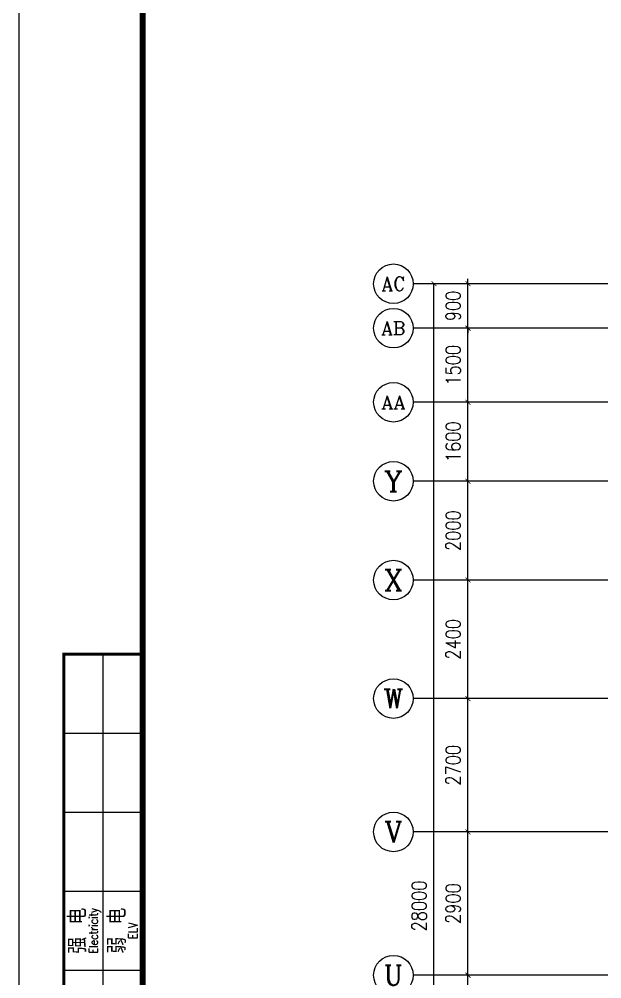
# Model space of a CAD drawing. Header units: millimetres. Extents: x 2998490 to 15040601, y 444546 to 7822218.
# Drawn here: x 14361529 to 14373315, y 7591789 to 7611219 of the extents above; entities that cross this region are included whole.
import ezdxf
from ezdxf.enums import TextEntityAlignment as Align

# ---------------------------------------------------------------- set-up
doc = ezdxf.new("R2010")
doc.units = ezdxf.units.MM
doc.header["$LTSCALE"] = 2000
doc.linetypes.add('DOTE', pattern=[2.42, 2, -0.2, 0.02, -0.2])
for name, color, linetype in [('3-AXIS', 3, 'Continuous'), ('3-AXIS_TEXT', 7, 'Continuous'), ('AXIS', 3, 'Continuous'), ('AXIS_TEXT', 7, 'Continuous'), ('图框', 7, 'Continuous')]:
    doc.layers.add(name, color=color, linetype=linetype)
doc.styles.add('_TCH_AXIS', font='COMPLEX', dxfattribs={"bigfont": 'GBCBIG'})
doc.styles.add('COMPLEX', font='COMPLEX')
doc.styles.add('DIM_FONT', font='SIMPLEX', dxfattribs={"width": 0.8, "bigfont": 'HZTXT'})
doc.styles.add('TKZ2_tjkts.shx', font='tjromant.shx', dxfattribs={"bigfont": 'tjkts.shx'})
doc.dimstyles.new('DIMN100', dxfattribs={"dimtxt": 300, "dimasz": 100, "dimexe": 250, "dimexo": 300, "dimgap": 150, "dimtad": 1, "dimdec": 0, "dimzin": 0, "dimdsep": 46, "dimtxsty": 'DIM_FONT', "dimblk": 'ARCHTICK', "dimcen": 0.09, "dimclrt": 7, "dimazin": 2, "dimtfac": 1, "dimtdec": 0, "dimtix": 1, "dimtmove": 2, "dimatfit": 3, "dimldrblk": 'ARCHTICK', "dimfxl": 0, "dimtolj": 1, "dimtzin": 0, "dimarcsym": 0})

# ---------------------------------------------------------------- blocks, each defined once
blk = doc.blocks.new('TJAD_TK_A0')
at = {"layer": '图框'}
for p, q in [((973, -441.7), (973, 399.3)), ((990, -412.7), (990, -156.7)), ((982, -172.7), (998, -172.7)), ((982, -188.7), (998, -188.7)), ((982, -204.7), (998, -204.7)), ((982, -220.7), (998, -220.7))]:
    blk.add_line(p, q, dxfattribs=at)
at = {"layer": '图框', "const_width": 1.2}
blk.add_lwpolyline([(2152, -431.7), (2152, 389.3), (998, 389.3), (998, -431.7)], close=True, dxfattribs=at)
at = {"layer": '图框', "const_width": 0.6}
blk.add_lwpolyline([(998, -431.7), (982, -431.7), (982, -156.7), (998, -156.7)], dxfattribs=at)
at = {"layer": '图框', "style": 'TKZ2_tjkts.shx', "width": 0.8}
for s, p in [('Electricity', (988.02, -212.7)), ('ELV', (996.02, -212.7))]:
    blk.add_text(s, height=1.8, rotation=90, dxfattribs=at).set_placement(p, align=Align.MIDDLE_CENTER)
at = {"layer": '图框', "style": 'TKZ2_tjkts.shx'}
for s, p in [('强 电', (984.79, -212.7)), ('弱 电', (992.79, -212.7))]:
    blk.add_text(s, height=3.6, rotation=90, dxfattribs=at).set_placement(p, align=Align.MIDDLE_CENTER)
blk = doc.blocks.new('_ArchTick')
at = {"color": 0, "linetype": 'ByBlock', "const_width": 0.15}
blk.add_lwpolyline([(-0.5, -0.5), (0.5, 0.5)], dxfattribs=at)
blk = doc.blocks.new('*D92')
at = {"layer": 'AXIS', "color": 0, "lineweight": -2}
for p, q in [((14372016, 7591863), (14370358, 7591863)), ((14370608, 7587863), (14370608, 7591863)), ((14372016, 7587863), (14370358, 7587863))]:
    blk.add_line(p, q, dxfattribs=at)
at = {"layer": 'Defpoints', "color": 0}
for p in [(14370608, 7591863), (14372316, 7591863), (14372316, 7587863)]:
    blk.add_point(p, dxfattribs=at)
at = {"layer": 'AXIS', "color": 0, "lineweight": -2, "xscale": 100, "yscale": 100, "zscale": 100}
for p, rotation in [((14370608, 7591863), 90), ((14370608, 7587863), 270)]:
    blk.add_blockref('_ArchTick', p, dxfattribs=dict(at, rotation=rotation))
at = {"layer": 'AXIS', "color": 7, "insert": (14370308, 7589863), "char_height": 300, "attachment_point": 5, "rotation": 90, "style": 'DIM_FONT'}
blk.add_mtext('\\A1;4000', dxfattribs=at)
blk = doc.blocks.new('*D93')
at = {"layer": 'AXIS', "color": 0, "lineweight": -2}
for p, q in [((14372016, 7594763), (14370358, 7594763)), ((14370608, 7591863), (14370608, 7594763)), ((14372016, 7591863), (14370358, 7591863))]:
    blk.add_line(p, q, dxfattribs=at)
at = {"layer": 'Defpoints', "color": 0}
for p in [(14370608, 7594763), (14372316, 7594763), (14372316, 7591863)]:
    blk.add_point(p, dxfattribs=at)
at = {"layer": 'AXIS', "color": 0, "lineweight": -2, "xscale": 100, "yscale": 100, "zscale": 100}
for p, rotation in [((14370608, 7594763), 90), ((14370608, 7591863), 270)]:
    blk.add_blockref('_ArchTick', p, dxfattribs=dict(at, rotation=rotation))
at = {"layer": 'AXIS', "color": 7, "insert": (14370308, 7593313), "char_height": 300, "attachment_point": 5, "rotation": 90, "style": 'DIM_FONT'}
blk.add_mtext('\\A1;2900', dxfattribs=at)
blk = doc.blocks.new('*D94')
at = {"layer": 'AXIS', "color": 0, "lineweight": -2}
for p, q in [((14372016, 7597463), (14370358, 7597463)), ((14370608, 7594763), (14370608, 7597463)), ((14372016, 7594763), (14370358, 7594763))]:
    blk.add_line(p, q, dxfattribs=at)
at = {"layer": 'Defpoints', "color": 0}
for p in [(14370608, 7597463), (14372316, 7597463), (14372316, 7594763)]:
    blk.add_point(p, dxfattribs=at)
at = {"layer": 'AXIS', "color": 0, "lineweight": -2, "xscale": 100, "yscale": 100, "zscale": 100}
for p, rotation in [((14370608, 7597463), 90), ((14370608, 7594763), 270)]:
    blk.add_blockref('_ArchTick', p, dxfattribs=dict(at, rotation=rotation))
at = {"layer": 'AXIS', "color": 7, "insert": (14370308, 7596113), "char_height": 300, "attachment_point": 5, "rotation": 90, "style": 'DIM_FONT'}
blk.add_mtext('\\A1;2700', dxfattribs=at)
blk = doc.blocks.new('*D95')
at = {"layer": 'AXIS', "color": 0, "lineweight": -2}
for p, q in [((14372016, 7599863), (14370358, 7599863)), ((14370608, 7597463), (14370608, 7599863)), ((14372016, 7597463), (14370358, 7597463))]:
    blk.add_line(p, q, dxfattribs=at)
at = {"layer": 'Defpoints', "color": 0}
for p in [(14370608, 7599863), (14372316, 7599863), (14372316, 7597463)]:
    blk.add_point(p, dxfattribs=at)
at = {"layer": 'AXIS', "color": 0, "lineweight": -2, "xscale": 100, "yscale": 100, "zscale": 100}
for p, rotation in [((14370608, 7599863), 90), ((14370608, 7597463), 270)]:
    blk.add_blockref('_ArchTick', p, dxfattribs=dict(at, rotation=rotation))
at = {"layer": 'AXIS', "color": 7, "insert": (14370308, 7598663), "char_height": 300, "attachment_point": 5, "rotation": 90, "style": 'DIM_FONT'}
blk.add_mtext('\\A1;2400', dxfattribs=at)
blk = doc.blocks.new('*D96')
at = {"layer": 'AXIS', "color": 0, "lineweight": -2}
for p, q in [((14372016, 7601863), (14370358, 7601863)), ((14370608, 7599863), (14370608, 7601863)), ((14372016, 7599863), (14370358, 7599863))]:
    blk.add_line(p, q, dxfattribs=at)
at = {"layer": 'Defpoints', "color": 0}
for p in [(14370608, 7601863), (14372316, 7601863), (14372316, 7599863)]:
    blk.add_point(p, dxfattribs=at)
at = {"layer": 'AXIS', "color": 0, "lineweight": -2, "xscale": 100, "yscale": 100, "zscale": 100}
for p, rotation in [((14370608, 7601863), 90), ((14370608, 7599863), 270)]:
    blk.add_blockref('_ArchTick', p, dxfattribs=dict(at, rotation=rotation))
at = {"layer": 'AXIS', "color": 7, "insert": (14370308, 7600863), "char_height": 300, "attachment_point": 5, "rotation": 90, "style": 'DIM_FONT'}
blk.add_mtext('\\A1;2000', dxfattribs=at)
blk = doc.blocks.new('*D97')
at = {"layer": 'AXIS', "color": 0, "lineweight": -2}
for p, q in [((14372016, 7603463), (14370358, 7603463)), ((14370608, 7601863), (14370608, 7603463)), ((14372016, 7601863), (14370358, 7601863))]:
    blk.add_line(p, q, dxfattribs=at)
at = {"layer": 'Defpoints', "color": 0}
for p in [(14370608, 7603463), (14372316, 7603463), (14372316, 7601863)]:
    blk.add_point(p, dxfattribs=at)
at = {"layer": 'AXIS', "color": 0, "lineweight": -2, "xscale": 100, "yscale": 100, "zscale": 100}
for p, rotation in [((14370608, 7603463), 90), ((14370608, 7601863), 270)]:
    blk.add_blockref('_ArchTick', p, dxfattribs=dict(at, rotation=rotation))
at = {"layer": 'AXIS', "color": 7, "insert": (14370308, 7602663), "char_height": 300, "attachment_point": 5, "rotation": 90, "style": 'DIM_FONT'}
blk.add_mtext('\\A1;1600', dxfattribs=at)
blk = doc.blocks.new('*D98')
at = {"layer": 'AXIS', "color": 0, "lineweight": -2}
for p, q in [((14372016, 7604963), (14370358, 7604963)), ((14370608, 7603463), (14370608, 7604963)), ((14372016, 7603463), (14370358, 7603463))]:
    blk.add_line(p, q, dxfattribs=at)
at = {"layer": 'Defpoints', "color": 0}
for p in [(14370608, 7604963), (14372316, 7604963), (14372316, 7603463)]:
    blk.add_point(p, dxfattribs=at)
at = {"layer": 'AXIS', "color": 0, "lineweight": -2, "xscale": 100, "yscale": 100, "zscale": 100}
for p, rotation in [((14370608, 7604963), 90), ((14370608, 7603463), 270)]:
    blk.add_blockref('_ArchTick', p, dxfattribs=dict(at, rotation=rotation))
at = {"layer": 'AXIS', "color": 7, "insert": (14370308, 7604213), "char_height": 300, "attachment_point": 5, "rotation": 90, "style": 'DIM_FONT'}
blk.add_mtext('\\A1;1500', dxfattribs=at)
blk = doc.blocks.new('*D99')
at = {"layer": 'AXIS', "color": 0, "lineweight": -2}
for p, q in [((14372016, 7605863), (14370358, 7605863)), ((14370608, 7605863), (14370608, 7605963)), ((14370608, 7604963), (14370608, 7605863)), ((14372016, 7604963), (14370358, 7604963)), ((14370608, 7604963), (14370608, 7604863))]:
    blk.add_line(p, q, dxfattribs=at)
at = {"layer": 'Defpoints', "color": 0}
for p in [(14370608, 7605863), (14372316, 7605863), (14372316, 7604963)]:
    blk.add_point(p, dxfattribs=at)
at = {"layer": 'AXIS', "color": 0, "lineweight": -2, "xscale": 100, "yscale": 100, "zscale": 100}
for p, rotation in [((14370608, 7605863), 270), ((14370608, 7604963), 90)]:
    blk.add_blockref('_ArchTick', p, dxfattribs=dict(at, rotation=rotation))
at = {"layer": 'AXIS', "color": 7, "insert": (14370308, 7605413), "char_height": 300, "attachment_point": 5, "rotation": 90, "style": 'DIM_FONT'}
blk.add_mtext('\\A1;900', dxfattribs=at)
blk = doc.blocks.new('*D100')
at = {"layer": 'AXIS', "color": 0, "lineweight": -2}
for p, q in [((14372928, 7605863), (14369670, 7605863)), ((14369920, 7577863), (14369920, 7605863)), ((14372928, 7577863), (14369670, 7577863))]:
    blk.add_line(p, q, dxfattribs=at)
at = {"layer": 'Defpoints', "color": 0}
for p in [(14369920, 7605863), (14373228, 7605863), (14373228, 7577863)]:
    blk.add_point(p, dxfattribs=at)
at = {"layer": 'AXIS', "color": 0, "lineweight": -2, "xscale": 100, "yscale": 100, "zscale": 100}
for p, rotation in [((14369920, 7605863), 90), ((14369920, 7577863), 270)]:
    blk.add_blockref('_ArchTick', p, dxfattribs=dict(at, rotation=rotation))
at = {"layer": 'AXIS', "color": 7, "insert": (14369620, 7593264), "char_height": 300, "attachment_point": 5, "rotation": 90, "style": 'DIM_FONT'}
blk.add_mtext('\\A1;28000', dxfattribs=at)
blk = doc.blocks.new('_AXISO')
blk.add_circle((0, 0), 0.5)
at = {"layer": '3-AXIS_TEXT', "style": 'COMPLEX', "width": 1.041667}
blk.add_attdef('A', text='', height=0.56, dxfattribs=at).set_placement((-0.25, -0.28), (0.25, -0.28), align=Align.FIT)

msp = doc.modelspace()

# ---------------------------------------------------------------- linework, layer by layer
at = {"layer": '3-AXIS', "color": 15, "linetype": 'DOTE'}
for p, q in [((14451855.6, 7605863.1), (14370566.4, 7605863.1)), ((14451855.6, 7604963.1), (14370566.4, 7604963.1)), ((14451855.6, 7603463.1), (14370566.4, 7603463.1)), ((14451855.6, 7601863.1), (14370566.4, 7601863.1)), ((14451855.6, 7599863.1), (14370566.4, 7599863.1)), ((14451855.6, 7597463.1), (14370566.4, 7597463.1)), ((14451855.6, 7594763.1), (14370566.4, 7594763.1)), ((14451855.6, 7591863.1), (14370566.4, 7591863.1))]:
    msp.add_line(p, q, dxfattribs=at)
at = {"layer": 'AXIS'}
for p, q in [((14372383.2, 7605863.1), (14369498.6, 7605863.1)), ((14372383.2, 7604963.1), (14369498.6, 7604963.1)), ((14372383.2, 7603463.1), (14369498.6, 7603463.1)), ((14372383.2, 7601863.1), (14369498.6, 7601863.1)), ((14372383.2, 7599863.1), (14369498.6, 7599863.1)), ((14372383.2, 7597463.1), (14369498.6, 7597463.1)), ((14372383.2, 7594762.7), (14369498.6, 7594762.7)), ((14372383.2, 7591863.1), (14369498.6, 7591863.1))]:
    msp.add_line(p, q, dxfattribs=at)

# ---------------------------------------------------------------- block references
ref = msp.add_blockref('_AXISO', (14369098.6, 7605863.1), dxfattribs=dict(at, xscale=800, yscale=800, zscale=800))
ref.add_attrib('A', 'AC', dxfattribs={"layer": 'AXIS_TEXT', "height": 282.17, "style": '_TCH_AXIS'}).set_placement((14368856.7, 7605722), (14369340.4, 7605722), align=Align.FIT)
ref = msp.add_blockref('_AXISO', (14369098.6, 7604963.1), dxfattribs=dict(at, xscale=800, yscale=800, zscale=800))
ref.add_attrib('A', 'AB', dxfattribs={"layer": 'AXIS_TEXT', "height": 270.86, "style": '_TCH_AXIS'}).set_placement((14368853.5, 7604827.7), (14369343.6, 7604827.7), align=Align.FIT)
ref = msp.add_blockref('_AXISO', (14369098.6, 7603463.1), dxfattribs=dict(at, xscale=800, yscale=800, zscale=800))
ref.add_attrib('A', 'AA', dxfattribs={"layer": 'AXIS_TEXT', "height": 265.5, "style": '_TCH_AXIS'}).set_placement((14368852, 7603330.3), (14369345.1, 7603330.3), align=Align.FIT)
ref = msp.add_blockref('_AXISO', (14369098.6, 7601863.1), dxfattribs=dict(at, xscale=800, yscale=800, zscale=800))
ref.add_attrib('A', 'Y', dxfattribs={"layer": 'AXIS_TEXT', "height": 415.3, "style": '_TCH_AXIS'}).set_placement((14368910.7, 7601655.5), (14369286.4, 7601655.5), align=Align.FIT)
ref = msp.add_blockref('_AXISO', (14369098.6, 7599863.1), dxfattribs=dict(at, xscale=800, yscale=800, zscale=800))
ref.add_attrib('A', 'X', dxfattribs={"layer": 'AXIS_TEXT', "height": 425.2, "style": '_TCH_AXIS'}).set_placement((14368916.4, 7599650.5), (14369280.8, 7599650.5), align=Align.FIT)
ref = msp.add_blockref('_AXISO', (14369098.6, 7597463.1), dxfattribs=dict(at, xscale=800, yscale=800, zscale=800))
ref.add_attrib('A', 'W', dxfattribs={"layer": 'AXIS_TEXT', "height": 386.7, "style": '_TCH_AXIS'}).set_placement((14368896, 7597269.8), (14369301.1, 7597269.8), align=Align.FIT)
ref = msp.add_blockref('_AXISO', (14369098.6, 7594762.7), dxfattribs=dict(at, xscale=800, yscale=800, zscale=800))
ref.add_attrib('A', 'V', dxfattribs={"layer": 'AXIS_TEXT', "height": 425.2, "style": '_TCH_AXIS'}).set_placement((14368916.4, 7594550.1), (14369280.8, 7594550.1), align=Align.FIT)
ref = msp.add_blockref('_AXISO', (14369098.6, 7591863.1), dxfattribs=dict(at, xscale=800, yscale=800, zscale=800))
ref.add_attrib('A', 'U', dxfattribs={"layer": 'AXIS_TEXT', "height": 405.5, "style": '_TCH_AXIS'}).set_placement((14368905.5, 7591660.3), (14369291.7, 7591660.3), align=Align.FIT)
at = {"layer": '图框', "xscale": 100, "yscale": 100, "zscale": 100}
msp.add_blockref('TJAD_TK_A0', (14264228.6, 7614033.9), dxfattribs=at)

# ---------------------------------------------------------------- dimensions: what is measured, and where the dimension line sits
at = {"layer": 'AXIS'}
dim = msp.add_linear_dim(base=(14369920.3, 7605863.1), p1=(14373227.5, 7577863.1), p2=(14373227.5, 7605863.1), angle=90, dimstyle='DIMN100', dxfattribs=at)
dim.commit()
dim.dimension.update_dxf_attribs({"geometry": '*D100', "text_midpoint": (14369620.3, 7593264.1), "dimtype": 161})
for p1, p2, picture, middle in [((14372315.6, 7604963.1), (14372315.6, 7605863.1), '*D99', (14370308.4, 7605413.1)), ((14372315.6, 7603463.1), (14372315.6, 7604963.1), '*D98', (14370308.4, 7604213.1)), ((14372315.6, 7601863.1), (14372315.6, 7603463.1), '*D97', (14370308.4, 7602663.1)), ((14372315.6, 7599863.1), (14372315.6, 7601863.1), '*D96', (14370308.4, 7600863.1)), ((14372315.6, 7597463.1), (14372315.6, 7599863.1), '*D95', (14370308.4, 7598663.1)), ((14372315.6, 7594762.7), (14372315.6, 7597463.1), '*D94', (14370308.4, 7596112.9)), ((14372315.6, 7591863.1), (14372315.6, 7594762.7), '*D93', (14370308.4, 7593312.9)), ((14372315.6, 7587863.1), (14372315.6, 7591863.1), '*D92', (14370308.4, 7589863.1))]:
    dim = msp.add_aligned_dim(p1=p1, p2=p2, distance=1707.2, dimstyle='DIMN100', dxfattribs=at)
    dim.commit()
    dim.dimension.update_dxf_attribs({"geometry": picture, "text_midpoint": middle})

doc.saveas('drawing.dxf')
